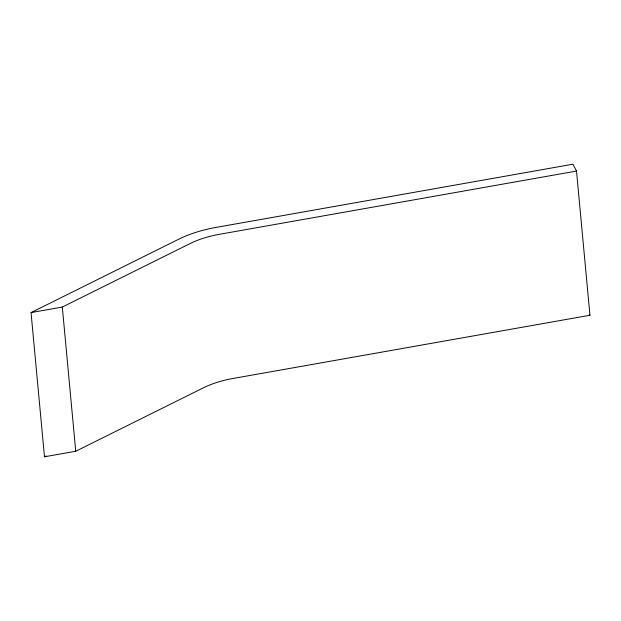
<?xml version="1.0" encoding="UTF-8"?>
<svg xmlns="http://www.w3.org/2000/svg" width="621" height="621" viewBox="0 0 621 621"><rect width="100%" height="100%" fill="white"/><g stroke="black" fill="none" stroke-linecap="round" stroke-linejoin="round"><path stroke-width="0.93" d="M31.05 312.596L179.011 239.077A81.033 36.383 -5.3 0 1 216.248 227.379L572.935 164.208L576.513 171.062L589.95 315.258L233.263 378.43A64.832 29.102 -5.3 0 0 203.471 387.783L75.739 451.257L44.487 456.792L31.05 312.596L62.31 307.061L190.042 243.587A64.832 29.102 -5.3 0 1 219.826 234.233L576.513 171.062M44.487 456.792L46.164 455.954M589.725 314.831L589.95 315.258M62.31 307.061L75.739 451.257"/></g></svg>
